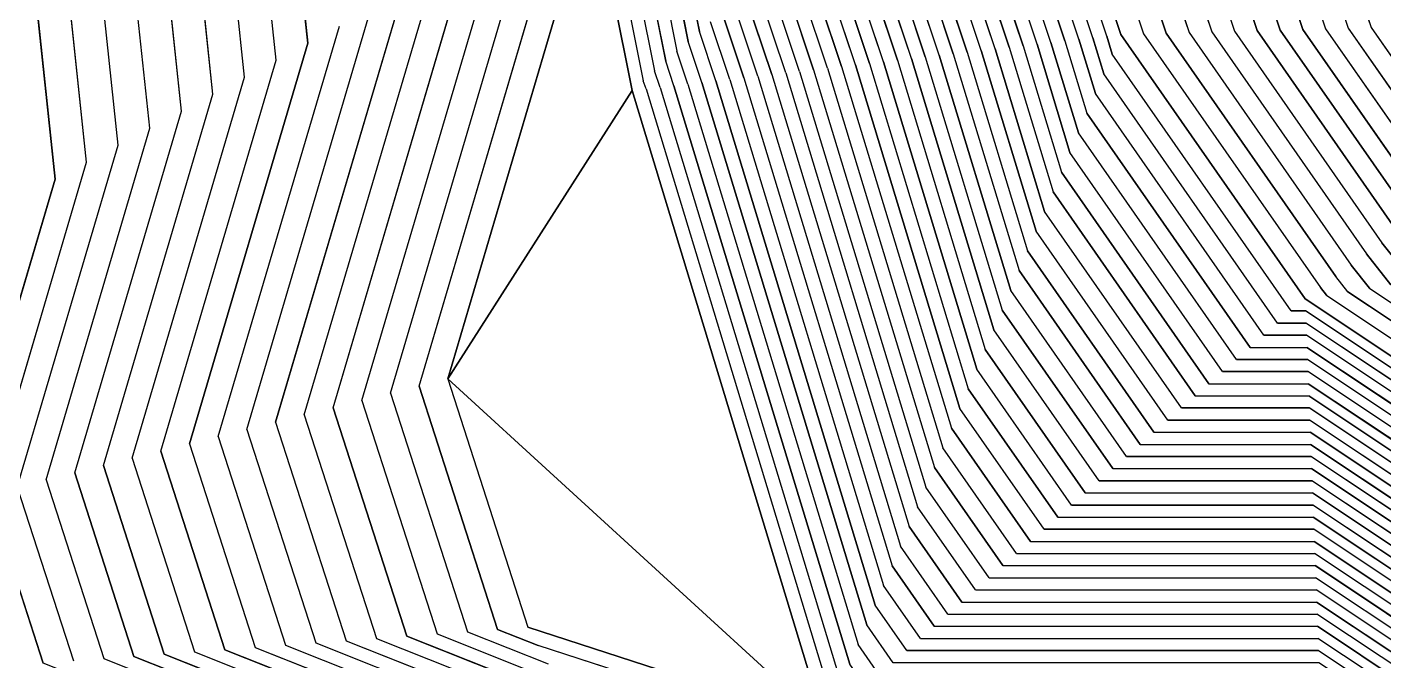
# Model space of a CAD drawing. Extents: x 7084 to 11035, y 13750 to 16729.
# Drawn here: x 8403.6 to 8792.8, y 14714.6 to 14896.4 of the extents above; entities that cross this region are included whole.
import ezdxf

# ---------------------------------------------------------------- set-up
doc = ezdxf.new("R2010")
doc.units = 0
doc.layers.add('Level 1', color=7, linetype='Continuous')

msp = doc.modelspace()

# ---------------------------------------------------------------- linework, layer by layer
at = {"layer": 'Level 1'}
for p, q in [((8484.13, 14891.82), (8470.94, 15016.17)), ((8475.07, 14886.95), (8462.21, 15008.26)), ((8466.01, 14882.07), (8453.47, 15000.36)), ((8456.95, 14877.2), (8444.73, 14992.45)), ((8447.9, 14872.33), (8435.99, 14984.55)), ((8717.3, 14894.31), (8689.73, 14977.03)), ((8689.73, 14977.03), (8717.3, 14894.31)), ((8438.84, 14867.46), (8427.26, 14976.64)), ((8713.3, 14893.85), (8686.52, 14974.2)), ((8697.36, 14973.9), (8723.83, 14894.5)), ((8709.3, 14893.39), (8683.3, 14971.38)), ((8704.99, 14970.78), (8730.36, 14894.68)), ((8429.78, 14862.58), (8418.52, 14968.74)), ((8701.29, 14892.47), (8676.87, 14965.74)), ((8705.29, 14892.93), (8680.08, 14968.56)), ((8712.62, 14967.65), (8736.88, 14894.86)), ((8697.28, 14892.01), (8673.65, 14962.91)), ((8720.25, 14964.53), (8743.41, 14895.05)), ((8727.87, 14961.4), (8749.93, 14895.23)), ((8420.72, 14857.71), (8409.78, 14960.83)), ((8693.28, 14891.56), (8670.43, 14960.09)), ((8735.5, 14958.28), (8756.46, 14895.42)), ((8685.27, 14890.64), (8664, 14954.45)), ((8689.27, 14891.1), (8667.22, 14957.27)), ((8743.13, 14955.15), (8762.98, 14895.6)), ((8411.66, 14852.84), (8401.05, 14952.92)), ((8681.26, 14890.18), (8660.78, 14951.62)), ((8750.76, 14952.03), (8769.51, 14895.78)), ((8673.26, 14889.26), (8654.35, 14945.98)), ((8677.26, 14889.72), (8657.57, 14948.8)), ((8758.39, 14948.9), (8776.03, 14895.97)), ((8766.01, 14945.78), (8782.56, 14896.15)), ((8586.93, 14942.76), (8596.45, 14895.17)), ((8669.25, 14888.8), (8651.13, 14943.15)), ((8773.64, 14942.65), (8789.08, 14896.33)), ((8572.75, 14938.03), (8583.58, 14883.87)), ((8576.3, 14939.22), (8586.8, 14886.7)), ((8579.84, 14940.4), (8590.02, 14889.52)), ((8583.39, 14941.58), (8593.23, 14892.34)), ((8665.25, 14888.34), (8647.92, 14940.33)), ((8524.3, 14795.51), (8565.66, 14935.67)), ((8565.66, 14935.67), (8524.3, 14795.51)), ((8577.15, 14878.23), (8565.66, 14935.67)), ((8565.66, 14935.67), (8577.15, 14878.23)), ((8569.21, 14936.85), (8580.37, 14881.05)), ((8657.24, 14887.42), (8641.48, 14934.69)), ((8661.24, 14887.88), (8644.7, 14937.51)), ((8516.07, 14793.44), (8556.6, 14930.8)), ((8653.23, 14886.96), (8638.27, 14931.86)), ((8649.23, 14886.5), (8635.05, 14929.04)), ((8507.84, 14791.38), (8547.54, 14925.93)), ((8641.22, 14885.58), (8628.62, 14923.39)), ((8645.22, 14886.04), (8631.83, 14926.22)), ((8499.61, 14789.31), (8538.48, 14921.05)), ((8637.22, 14885.12), (8625.4, 14920.57)), ((8491.38, 14787.24), (8529.43, 14916.18)), ((8629.21, 14884.2), (8618.97, 14914.93)), ((8633.21, 14884.66), (8622.18, 14917.75)), ((8483.14, 14785.17), (8520.37, 14911.31)), ((8625.2, 14883.74), (8615.75, 14912.1)), ((8621.2, 14883.28), (8612.53, 14909.28)), ((8474.91, 14783.1), (8511.31, 14906.44)), ((8613.19, 14882.36), (8606.1, 14903.63)), ((8617.19, 14882.82), (8609.32, 14906.46)), ((8466.68, 14781.03), (8502.25, 14901.56)), ((8609.18, 14881.91), (8602.88, 14900.81)), ((8458.45, 14778.96), (8493.19, 14896.69)), ((8601.18, 14880.99), (8596.45, 14895.17)), ((8605.18, 14881.45), (8599.67, 14897.99)), ((8749.93, 14895.23), (8792.21, 14834.57)), ((8756.46, 14895.42), (8796.62, 14837.79)), ((8762.98, 14895.6), (8801.03, 14841.01)), ((8769.51, 14895.78), (8805.44, 14844.22)), ((8776.03, 14895.97), (8809.85, 14847.44)), ((8782.56, 14896.15), (8814.27, 14850.66)), ((8789.08, 14896.33), (8818.68, 14853.87)), ((8450.22, 14776.89), (8484.13, 14891.82)), ((8597.17, 14880.53), (8593.23, 14892.34)), ((8693.28, 14891.56), (8702.73, 14860.44)), ((8697.28, 14892.01), (8705.16, 14866.08)), ((8701.29, 14892.47), (8707.59, 14871.73)), ((8705.29, 14892.93), (8710.02, 14877.38)), ((8709.3, 14893.39), (8712.45, 14883.02)), ((8713.3, 14893.85), (8714.88, 14888.67)), ((8717.3, 14894.31), (8770.15, 14818.49)), ((8770.15, 14818.49), (8717.3, 14894.31)), ((8723.83, 14894.5), (8774.56, 14821.71)), ((8730.36, 14894.68), (8778.97, 14824.92)), ((8736.88, 14894.86), (8783.38, 14828.14)), ((8743.41, 14895.05), (8787.8, 14831.36)), ((8593.17, 14880.07), (8590.02, 14889.52)), ((8657.24, 14887.42), (8680.87, 14809.63)), ((8661.24, 14887.88), (8683.3, 14815.27)), ((8665.25, 14888.34), (8685.73, 14820.92)), ((8669.25, 14888.8), (8688.16, 14826.57)), ((8673.26, 14889.26), (8690.59, 14832.21)), ((8677.26, 14889.72), (8693.02, 14837.86)), ((8681.26, 14890.18), (8695.44, 14843.5)), ((8685.27, 14890.64), (8697.87, 14849.15)), ((8689.27, 14891.1), (8700.3, 14854.79)), ((8766.21, 14815.01), (8714.88, 14888.67)), ((8441.99, 14774.82), (8475.07, 14886.95)), ((8585.16, 14879.15), (8583.58, 14883.87)), ((8589.16, 14879.61), (8586.8, 14886.7)), ((8625.2, 14883.74), (8661.44, 14764.46)), ((8629.21, 14884.2), (8663.87, 14770.11)), ((8633.21, 14884.66), (8666.3, 14775.75)), ((8637.22, 14885.12), (8668.73, 14781.4)), ((8641.22, 14885.58), (8671.16, 14787.05)), ((8645.22, 14886.04), (8673.58, 14792.69)), ((8649.23, 14886.5), (8676.01, 14798.34)), ((8653.23, 14886.96), (8678.44, 14803.98)), ((8433.75, 14772.75), (8466.01, 14882.07)), ((8581.15, 14878.69), (8580.37, 14881.05)), ((8589.16, 14879.61), (8639.58, 14713.65)), ((8593.17, 14880.07), (8642.01, 14719.3)), ((8597.17, 14880.53), (8644.44, 14724.94)), ((8601.18, 14880.99), (8646.87, 14730.59)), ((8605.18, 14881.45), (8649.29, 14736.24)), ((8609.18, 14881.91), (8651.72, 14741.88)), ((8613.19, 14882.36), (8654.15, 14747.53)), ((8617.19, 14882.82), (8656.58, 14753.17)), ((8621.2, 14883.28), (8659.01, 14758.82)), ((8762.27, 14811.53), (8712.45, 14883.02)), ((8425.52, 14770.68), (8456.95, 14877.2)), ((8524.3, 14795.51), (8577.15, 14878.23)), ((8577.15, 14878.23), (8524.3, 14795.51)), ((8632.29, 14696.72), (8577.15, 14878.23)), ((8577.15, 14878.23), (8632.29, 14696.72)), ((8581.15, 14878.69), (8634.72, 14702.36)), ((8585.16, 14879.15), (8637.15, 14708.01)), ((8758.33, 14808.05), (8710.02, 14877.38)), ((8417.29, 14768.61), (8447.9, 14872.33)), ((8754.4, 14804.57), (8707.59, 14871.73)), ((8409.06, 14766.54), (8438.84, 14867.46)), ((8750.46, 14801.09), (8705.16, 14866.08)), ((8400.83, 14764.48), (8429.78, 14862.58)), ((8746.52, 14797.61), (8702.73, 14860.44)), ((8392.6, 14762.41), (8420.72, 14857.71)), ((8384.36, 14760.34), (8411.66, 14852.84)), ((8742.58, 14794.14), (8700.3, 14854.79)), ((8738.64, 14790.66), (8697.87, 14849.15)), ((8734.7, 14787.18), (8695.44, 14843.5)), ((8730.76, 14783.7), (8693.02, 14837.86)), ((8800.94, 14823.55), (8792.21, 14834.57)), ((8726.82, 14780.22), (8690.59, 14832.21)), ((8794.78, 14822.53), (8787.8, 14831.36)), ((8722.88, 14776.74), (8688.16, 14826.57)), ((8788.62, 14821.52), (8783.38, 14828.14)), ((8776.31, 14819.5), (8774.56, 14821.71)), ((8782.47, 14820.51), (8778.97, 14824.92)), ((8788.62, 14821.52), (8885.68, 14756.82)), ((8718.95, 14773.26), (8685.73, 14820.92)), ((8770.15, 14818.49), (8880.44, 14744.97)), ((8880.44, 14744.97), (8770.15, 14818.49)), ((8776.31, 14819.5), (8882.18, 14748.92)), ((8782.47, 14820.51), (8883.93, 14752.87)), ((8715.01, 14769.78), (8683.3, 14815.27)), ((8766.21, 14815.01), (8770.28, 14815.01)), ((8877.42, 14743.59), (8770.28, 14815.01)), ((8711.07, 14766.3), (8680.87, 14809.63)), ((8762.27, 14811.53), (8770.41, 14811.53)), ((8874.4, 14742.21), (8770.41, 14811.53)), ((8758.33, 14808.05), (8770.54, 14808.05)), ((8871.38, 14740.83), (8770.54, 14808.05)), ((8707.13, 14762.82), (8678.44, 14803.98)), ((8754.4, 14804.57), (8770.68, 14804.57)), ((8868.36, 14739.45), (8770.68, 14804.57)), ((8703.19, 14759.34), (8676.01, 14798.34)), ((8750.46, 14801.09), (8770.81, 14801.09)), ((8865.34, 14738.07), (8770.81, 14801.09)), ((8524.3, 14795.51), (8547.28, 14724.29)), ((8632.29, 14696.72), (8524.3, 14795.51)), ((8524.3, 14795.51), (8632.29, 14696.72)), ((8742.58, 14794.14), (8771.07, 14794.14)), ((8746.52, 14797.61), (8770.94, 14797.61)), ((8862.32, 14736.69), (8770.94, 14797.61)), ((8859.3, 14735.32), (8771.07, 14794.14)), ((8507.84, 14791.38), (8529.9, 14723)), ((8516.07, 14793.44), (8538.59, 14723.64)), ((8699.25, 14755.86), (8673.58, 14792.69)), ((8738.64, 14790.66), (8771.2, 14790.66)), ((8856.28, 14733.94), (8771.2, 14790.66)), ((8491.38, 14787.24), (8512.51, 14721.71)), ((8499.61, 14789.31), (8521.21, 14722.35)), ((8695.31, 14752.38), (8671.16, 14787.05)), ((8734.7, 14787.18), (8771.33, 14787.18)), ((8853.26, 14732.56), (8771.33, 14787.18)), ((8474.91, 14783.1), (8495.13, 14720.42)), ((8483.14, 14785.17), (8503.82, 14721.06)), ((8730.76, 14783.7), (8771.46, 14783.7)), ((8850.24, 14731.18), (8771.46, 14783.7)), ((8458.45, 14778.96), (8477.75, 14719.13)), ((8466.68, 14781.03), (8486.44, 14719.77)), ((8691.37, 14748.9), (8668.73, 14781.4)), ((8726.82, 14780.22), (8771.59, 14780.22)), ((8847.22, 14729.8), (8771.59, 14780.22)), ((8441.99, 14774.82), (8460.37, 14717.84)), ((8450.22, 14776.89), (8469.06, 14718.48)), ((8687.44, 14745.43), (8666.3, 14775.75)), ((8722.88, 14776.74), (8771.73, 14776.74)), ((8844.2, 14728.42), (8771.73, 14776.74)), ((8425.52, 14770.68), (8442.99, 14716.55)), ((8433.75, 14772.75), (8451.68, 14717.2)), ((8718.95, 14773.26), (8771.86, 14773.26)), ((8841.18, 14727.04), (8771.86, 14773.26)), ((8417.29, 14768.61), (8434.29, 14715.91)), ((8683.5, 14741.95), (8663.87, 14770.11)), ((8715.01, 14769.78), (8771.99, 14769.78)), ((8838.16, 14725.67), (8771.99, 14769.78)), ((8400.83, 14764.48), (8416.91, 14714.62)), ((8409.06, 14766.54), (8425.6, 14715.26)), ((8679.56, 14738.47), (8661.44, 14764.46)), ((8711.07, 14766.3), (8772.12, 14766.3)), ((8835.14, 14724.29), (8772.12, 14766.3)), ((8392.6, 14762.41), (8408.22, 14713.97)), ((8703.19, 14759.34), (8772.38, 14759.34)), ((8707.13, 14762.82), (8772.25, 14762.82)), ((8832.12, 14722.91), (8772.25, 14762.82)), ((8829.1, 14721.53), (8772.38, 14759.34)), ((8675.62, 14734.99), (8659.01, 14758.82)), ((8699.25, 14755.86), (8772.51, 14755.86)), ((8826.08, 14720.15), (8772.51, 14755.86)), ((8671.68, 14731.51), (8656.58, 14753.17)), ((8695.31, 14752.38), (8772.65, 14752.38)), ((8823.06, 14718.77), (8772.65, 14752.38)), ((8667.74, 14728.03), (8654.15, 14747.53)), ((8691.37, 14748.9), (8772.78, 14748.9)), ((8820.04, 14717.39), (8772.78, 14748.9)), ((8687.44, 14745.43), (8772.91, 14745.43)), ((8817.02, 14716.02), (8772.91, 14745.43)), ((8663.8, 14724.55), (8651.72, 14741.88)), ((8683.5, 14741.95), (8773.04, 14741.95)), ((8814, 14714.64), (8773.04, 14741.95)), ((8659.86, 14721.07), (8649.29, 14736.24)), ((8679.56, 14738.47), (8773.17, 14738.47)), ((8810.98, 14713.26), (8773.17, 14738.47)), ((8675.62, 14734.99), (8773.3, 14734.99)), ((8807.96, 14711.88), (8773.3, 14734.99)), ((8655.92, 14717.59), (8646.87, 14730.59)), ((8667.74, 14728.03), (8773.56, 14728.03)), ((8671.68, 14731.51), (8773.43, 14731.51)), ((8804.94, 14710.5), (8773.43, 14731.51)), ((8801.92, 14709.12), (8773.56, 14728.03)), ((8632.29, 14696.72), (8547.28, 14724.29)), ((8547.28, 14724.29), (8632.29, 14696.72)), ((8651.99, 14714.11), (8644.44, 14724.94)), ((8663.8, 14724.55), (8773.7, 14724.55)), ((8798.9, 14707.74), (8773.7, 14724.55)), ((8495.13, 14720.42), (8564.64, 14692.83)), ((8503.82, 14721.06), (8561.75, 14698.08)), ((8512.51, 14721.71), (8558.85, 14703.32)), ((8521.21, 14722.35), (8555.96, 14708.56)), ((8529.9, 14723), (8553.07, 14713.8)), ((8538.59, 14723.64), (8550.17, 14719.05)), ((8659.86, 14721.07), (8773.83, 14721.07)), ((8795.88, 14706.37), (8773.83, 14721.07)), ((8442.99, 14716.55), (8582, 14661.38)), ((8451.68, 14717.2), (8579.11, 14666.62)), ((8460.37, 14717.84), (8576.21, 14671.86)), ((8469.06, 14718.48), (8573.32, 14677.11)), ((8477.75, 14719.13), (8570.43, 14682.35)), ((8486.44, 14719.77), (8567.53, 14687.59)), ((8633.49, 14692.02), (8550.17, 14719.05)), ((8648.05, 14710.63), (8642.01, 14719.3)), ((8655.92, 14717.59), (8773.96, 14717.59)), ((8792.86, 14704.99), (8773.96, 14717.59)), ((8425.6, 14715.26), (8587.78, 14650.9)), ((8434.29, 14715.91), (8584.89, 14656.14))]:
    msp.add_line(p, q, dxfattribs=at)
for points in [[(9684.64, 14681.62), (9483.83, 14613.97), (9215.37, 14618.2), (9200.19, 14602.61), (9145.86, 14611.4), (9142.27, 14637.79), (8928.77, 14673.72), (8768.12, 14677.95), (8637.06, 14677.95), (8558.85, 14703.32), (8512.51, 14721.71), (8491.38, 14787.24), (8529.43, 14916.18), (8514.63, 15055.69), (8496.65, 15105.27), (8505.11, 15210.96), (8540.26, 15229.35), (8545.53, 15229.03), (8604.72, 15351.63), (8619.06, 15353.84), (8669.79, 15425.71), (8680.45, 15420.56), (8752.08, 15401.89), (8828.92, 15449.91)], [(9684.64, 14681.62), (9483.83, 14613.97), (9215.37, 14618.2), (9200.19, 14602.61), (9145.86, 14611.4), (9142.27, 14637.79), (8928.77, 14673.72), (8768.12, 14677.95), (8637.06, 14677.95), (8558.85, 14703.32), (8512.51, 14721.71), (8491.38, 14787.24), (8529.43, 14916.18), (8514.63, 15055.69), (8496.65, 15105.27), (8505.11, 15210.96), (8540.26, 15229.35), (8545.53, 15229.03), (8604.72, 15351.63), (8619.06, 15353.84), (8669.79, 15425.71), (8680.45, 15420.56), (8752.08, 15401.89), (8828.92, 15449.91)], [(9965.2, 15428.04), (9963.63, 15242.11), (9907.39, 14998.38), (9889.81, 14704.14), (9839.81, 14624.46), (9664.05, 14560.49), (9515.62, 14510.49), (9317.2, 14513.62), (9256.48, 14451.25), (9039.17, 14486.43), (9024.79, 14591.98), (8866.99, 14618.54), (8748.25, 14621.66), (8651.38, 14621.66), (8593.57, 14640.41), (8408.22, 14713.97), (8392.6, 14762.41), (8420.72, 14857.71), (8409.78, 14960.83), (8337.88, 15159.12)], [(9965.2, 15428.04), (9963.63, 15242.11), (9907.39, 14998.38), (9889.81, 14704.14), (9839.81, 14624.46), (9664.05, 14560.49), (9515.62, 14510.49), (9317.2, 14513.62), (9256.48, 14451.25), (9039.17, 14486.43), (9024.79, 14591.98), (8866.99, 14618.54), (8748.25, 14621.66), (8651.38, 14621.66), (8593.57, 14640.41), (8408.22, 14713.97), (8392.6, 14762.41), (8420.72, 14857.71), (8409.78, 14960.83), (8337.88, 15159.12)], [(9689.79, 14711.9), (9475.88, 14639.84), (9189.91, 14644.35), (9186.12, 14640.45), (9172.54, 14642.65), (9171.64, 14649.24), (8944.22, 14687.52), (8773.09, 14692.02), (8633.49, 14692.02), (8550.17, 14719.05), (8538.59, 14723.64), (8516.07, 14793.44), (8556.6, 14930.8), (8540.84, 15079.41), (8536.35, 15091.8), (8545.35, 15204.39), (8554.14, 15208.98), (8555.46, 15208.91), (8618.51, 15339.5)], [(9689.79, 14711.9), (9475.88, 14639.84), (9189.91, 14644.35), (9186.12, 14640.45), (9172.54, 14642.65), (9171.64, 14649.24), (8944.22, 14687.52), (8773.09, 14692.02), (8633.49, 14692.02), (8550.17, 14719.05), (8538.59, 14723.64), (8516.07, 14793.44), (8556.6, 14930.8), (8540.84, 15079.41), (8536.35, 15091.8), (8545.35, 15204.39), (8554.14, 15208.98), (8555.46, 15208.91), (8618.51, 15339.5)], [(8943.46, 14696.65), (8783.8, 14700.85), (8774.35, 14707.15), (8644.11, 14707.15), (8639.58, 14713.65), (8589.16, 14879.61), (8586.8, 14886.7), (8576.3, 14939.22), (8576.3, 14943.74), (8561.59, 15082.39), (8563.76, 15087.31), (8572.16, 15192.35), (8574.72, 15197.67), (8575.51, 15200.03), (8576.69, 15206.33), (8635.51, 15328.17)], [(8943.46, 14696.65), (8783.8, 14700.85), (8774.35, 14707.15), (8644.11, 14707.15), (8639.58, 14713.65), (8589.16, 14879.61), (8586.8, 14886.7), (8576.3, 14939.22), (8576.3, 14943.74), (8561.59, 15082.39), (8563.76, 15087.31), (8572.16, 15192.35), (8574.72, 15197.67), (8575.51, 15200.03), (8576.69, 15206.33), (8635.51, 15328.17)], [(8939.52, 14699.67), (8789.84, 14703.61), (8774.09, 14714.11), (8651.99, 14714.11), (8644.44, 14724.94), (8597.17, 14880.53), (8593.23, 14892.34), (8583.39, 14941.58), (8583.39, 14949.13), (8569.6, 15079.11), (8573.21, 15087.31), (8581.09, 15185.78), (8585.35, 15194.65), (8586.67, 15198.59), (8588.64, 15209.09), (8643.78, 15323.31)], [(8939.52, 14699.67), (8789.84, 14703.61), (8774.09, 14714.11), (8651.99, 14714.11), (8644.44, 14724.94), (8597.17, 14880.53), (8593.23, 14892.34), (8583.39, 14941.58), (8583.39, 14949.13), (8569.6, 15079.11), (8573.21, 15087.31), (8581.09, 15185.78), (8585.35, 15194.65), (8586.67, 15198.59), (8588.64, 15209.09), (8643.78, 15323.31)], [(8792.86, 14704.99), (8773.96, 14717.59), (8655.92, 14717.59), (8646.87, 14730.59), (8601.18, 14880.99), (8596.45, 14895.17), (8586.93, 14942.76), (8586.93, 14951.82), (8573.6, 15077.47), (8577.94, 15087.31), (8585.55, 15182.5), (8590.67, 15193.14), (8592.25, 15197.86), (8594.61, 15210.47), (8647.92, 15320.89)], [(8792.86, 14704.99), (8773.96, 14717.59), (8655.92, 14717.59), (8646.87, 14730.59), (8601.18, 14880.99), (8596.45, 14895.17), (8586.93, 14942.76), (8586.93, 14951.82), (8573.6, 15077.47), (8577.94, 15087.31), (8585.55, 15182.5), (8590.67, 15193.14), (8592.25, 15197.86), (8594.61, 15210.47), (8647.92, 15320.89)], [(8656.19, 15316.03), (8606.56, 15213.22), (8603.41, 15196.42), (8601.31, 15190.12), (8594.48, 15175.94), (8587.39, 15087.31), (8581.61, 15074.18), (8594.02, 14957.2), (8594.02, 14945.12), (8602.88, 14900.81), (8609.18, 14881.91), (8651.72, 14741.88), (8663.8, 14724.55), (8773.7, 14724.55), (8798.9, 14707.74)], [(8656.19, 15316.03), (8606.56, 15213.22), (8603.41, 15196.42), (8601.31, 15190.12), (8594.48, 15175.94), (8587.39, 15087.31), (8581.61, 15074.18), (8594.02, 14957.2), (8594.02, 14945.12), (8602.88, 14900.81), (8609.18, 14881.91), (8651.72, 14741.88), (8663.8, 14724.55), (8773.7, 14724.55), (8798.9, 14707.74)], [(9546.2, 15317.54), (9569.36, 15198.43), (9518.08, 15085.94), (9532.87, 15020.32), (9496.48, 14945.87), (9463.39, 14904.51), (9400.53, 14853.23), (9317.82, 14831.72), (9303.66, 14815.64), (9263.96, 14817.3), (9201.1, 14843.76), (9184.37, 14858.56), (9119.85, 14860.22), (9072.89, 14840.27), (8995.14, 14795.61), (8968.76, 14777.59), (8892.66, 14772.63), (8813.25, 14825.57), (8801.03, 14841.01), (8762.98, 14895.6), (8743.13, 14955.15), (8750.21, 14973.17)], [(9546.2, 15317.54), (9569.36, 15198.43), (9518.08, 15085.94), (9532.87, 15020.32), (9496.48, 14945.87), (9463.39, 14904.51), (9400.53, 14853.23), (9317.82, 14831.72), (9303.66, 14815.64), (9263.96, 14817.3), (9201.1, 14843.76), (9184.37, 14858.56), (9119.85, 14860.22), (9072.89, 14840.27), (8995.14, 14795.61), (8968.76, 14777.59), (8892.66, 14772.63), (8813.25, 14825.57), (8801.03, 14841.01), (8762.98, 14895.6), (8743.13, 14955.15), (8750.21, 14973.17)], [(8664.46, 15311.17), (8618.51, 15215.98), (8614.57, 15194.98), (8611.94, 15187.1), (8603.41, 15169.37), (8596.84, 15087.31), (8589.62, 15070.9), (8601.11, 14962.59), (8601.11, 14947.49), (8609.32, 14906.46), (8617.19, 14882.82), (8656.58, 14753.17), (8671.68, 14731.51), (8773.43, 14731.51), (8804.94, 14710.5)], [(8664.46, 15311.17), (8618.51, 15215.98), (8614.57, 15194.98), (8611.94, 15187.1), (8603.41, 15169.37), (8596.84, 15087.31), (8589.62, 15070.9), (8601.11, 14962.59), (8601.11, 14947.49), (8609.32, 14906.46), (8617.19, 14882.82), (8656.58, 14753.17), (8671.68, 14731.51), (8773.43, 14731.51), (8804.94, 14710.5)], [(8871.38, 14740.83), (8770.54, 14808.05), (8758.33, 14808.05), (8710.02, 14877.38), (8705.29, 14892.93), (8680.08, 14968.56), (8679.1, 14973.48), (8679.1, 15021.8), (8677.72, 15034.8), (8700.83, 15087.31), (8701.62, 15097.16), (8728.92, 15153.88), (8737.33, 15179.09), (8749.93, 15246.31)], [(8871.38, 14740.83), (8770.54, 14808.05), (8758.33, 14808.05), (8710.02, 14877.38), (8705.29, 14892.93), (8680.08, 14968.56), (8679.1, 14973.48), (8679.1, 15021.8), (8677.72, 15034.8), (8700.83, 15087.31), (8701.62, 15097.16), (8728.92, 15153.88), (8737.33, 15179.09), (8749.93, 15246.31)], [(8874.4, 14742.21), (8770.41, 14811.53), (8762.27, 14811.53), (8712.45, 14883.02), (8709.3, 14893.39), (8683.3, 14971.38), (8682.64, 14974.66), (8682.64, 15024.49), (8681.72, 15033.16), (8705.55, 15087.31), (8706.08, 15093.88), (8734.24, 15152.37), (8742.91, 15178.37), (8755.91, 15247.69)], [(8874.4, 14742.21), (8770.41, 14811.53), (8762.27, 14811.53), (8712.45, 14883.02), (8709.3, 14893.39), (8683.3, 14971.38), (8682.64, 14974.66), (8682.64, 15024.49), (8681.72, 15033.16), (8705.55, 15087.31), (8706.08, 15093.88), (8734.24, 15152.37), (8742.91, 15178.37), (8755.91, 15247.69)], [(8877.42, 14743.59), (8770.28, 14815.01), (8766.21, 14815.01), (8714.88, 14888.67), (8713.3, 14893.85), (8686.52, 14974.2), (8686.19, 14975.85), (8686.19, 15027.18), (8685.73, 15031.51), (8710.28, 15087.31), (8710.54, 15090.6), (8739.56, 15150.86), (8748.49, 15177.64), (8761.88, 15249.07)], [(8877.42, 14743.59), (8770.28, 14815.01), (8766.21, 14815.01), (8714.88, 14888.67), (8713.3, 14893.85), (8686.52, 14974.2), (8686.19, 14975.85), (8686.19, 15027.18), (8685.73, 15031.51), (8710.28, 15087.31), (8710.54, 15090.6), (8739.56, 15150.86), (8748.49, 15177.64), (8761.88, 15249.07)], [(8771.99, 15247.78), (8758.75, 15177.2), (8749.93, 15150.73), (8748.74, 15146.41), (8720.06, 15086.85), (8695.8, 15031.71), (8695.8, 14980.98), (8698.37, 14976.48), (8697.36, 14973.9), (8723.83, 14894.5), (8774.56, 14821.71), (8776.31, 14819.5), (8882.18, 14748.92), (8983.65, 14755.54), (8987.42, 14758.11)], [(8771.99, 15247.78), (8758.75, 15177.2), (8749.93, 15150.73), (8748.74, 15146.41), (8720.06, 15086.85), (8695.8, 15031.71), (8695.8, 14980.98), (8698.37, 14976.48), (8697.36, 14973.9), (8723.83, 14894.5), (8774.56, 14821.71), (8776.31, 14819.5), (8882.18, 14748.92), (8983.65, 14755.54), (8987.42, 14758.11)], [(8531.01, 15242.92), (8478.28, 15215.34), (8470.19, 15114.24), (8497.15, 15039.88), (8511.31, 14906.44), (8474.91, 14783.1), (8495.13, 14720.42), (8564.64, 14692.83), (8639.45, 14668.57), (8764.81, 14668.57), (8918.48, 14664.53), (9122.69, 14630.15), (9128.08, 14590.58), (9209.57, 14577.38), (9232.34, 14600.77), (9489.13, 14596.73), (9681.21, 14661.43)], [(8531.01, 15242.92), (8478.28, 15215.34), (8470.19, 15114.24), (8497.15, 15039.88), (8511.31, 14906.44), (8474.91, 14783.1), (8495.13, 14720.42), (8564.64, 14692.83), (8639.45, 14668.57), (8764.81, 14668.57), (8918.48, 14664.53), (9122.69, 14630.15), (9128.08, 14590.58), (9209.57, 14577.38), (9232.34, 14600.77), (9489.13, 14596.73), (9681.21, 14661.43)], [(8862.32, 14736.69), (8770.94, 14797.61), (8746.52, 14797.61), (8702.73, 14860.44), (8693.28, 14891.56), (8670.43, 14960.09), (8668.46, 14969.94), (8668.46, 15013.72), (8665.71, 15039.72), (8686.65, 15087.31), (8688.22, 15107.01), (8712.97, 15158.41), (8720.59, 15181.25), (8732.01, 15242.18)], [(8862.32, 14736.69), (8770.94, 14797.61), (8746.52, 14797.61), (8702.73, 14860.44), (8693.28, 14891.56), (8670.43, 14960.09), (8668.46, 14969.94), (8668.46, 15013.72), (8665.71, 15039.72), (8686.65, 15087.31), (8688.22, 15107.01), (8712.97, 15158.41), (8720.59, 15181.25), (8732.01, 15242.18)], [(8743.96, 15244.93), (8731.75, 15179.81), (8723.61, 15155.39), (8697.15, 15100.44), (8696.1, 15087.31), (8673.72, 15036.44), (8675.55, 15019.11), (8675.55, 14972.3), (8676.87, 14965.74), (8701.29, 14892.47), (8707.59, 14871.73), (8754.4, 14804.57), (8770.68, 14804.57), (8868.36, 14739.45)], [(8743.96, 15244.93), (8731.75, 15179.81), (8723.61, 15155.39), (8697.15, 15100.44), (8696.1, 15087.31), (8673.72, 15036.44), (8675.55, 15019.11), (8675.55, 14972.3), (8676.87, 14965.74), (8701.29, 14892.47), (8707.59, 14871.73), (8754.4, 14804.57), (8770.68, 14804.57), (8868.36, 14739.45)], [(8883.93, 14752.87), (8782.47, 14820.51), (8778.97, 14824.92), (8730.36, 14894.68), (8704.99, 14970.78), (8707.01, 14975.92), (8701.86, 14984.93), (8701.86, 15033.55), (8725.12, 15086.4), (8752.6, 15143.47), (8754.99, 15152.11), (8763.44, 15177.47), (8776.12, 15245.12)], [(8883.93, 14752.87), (8782.47, 14820.51), (8778.97, 14824.92), (8730.36, 14894.68), (8704.99, 14970.78), (8707.01, 14975.92), (8701.86, 14984.93), (8701.86, 15033.55), (8725.12, 15086.4), (8752.6, 15143.47), (8754.99, 15152.11), (8763.44, 15177.47), (8776.12, 15245.12)], [(8853.26, 14732.56), (8771.33, 14787.18), (8734.7, 14787.18), (8695.44, 14843.5), (8681.26, 14890.18), (8660.78, 14951.62), (8657.83, 14966.39), (8657.83, 15005.65), (8653.69, 15044.64), (8672.47, 15087.31), (8674.83, 15116.86), (8697.02, 15162.94), (8703.85, 15183.42), (8714.09, 15238.04)], [(8853.26, 14732.56), (8771.33, 14787.18), (8734.7, 14787.18), (8695.44, 14843.5), (8681.26, 14890.18), (8660.78, 14951.62), (8657.83, 14966.39), (8657.83, 15005.65), (8653.69, 15044.64), (8672.47, 15087.31), (8674.83, 15116.86), (8697.02, 15162.94), (8703.85, 15183.42), (8714.09, 15238.04)], [(8726.04, 15240.8), (8715.01, 15181.98), (8707.65, 15159.92), (8683.76, 15110.29), (8681.92, 15087.31), (8661.7, 15041.36), (8664.92, 15011.03), (8664.92, 14968.76), (8667.22, 14957.27), (8689.27, 14891.1), (8700.3, 14854.79), (8742.58, 14794.14), (8771.07, 14794.14), (8859.3, 14735.32)], [(8726.04, 15240.8), (8715.01, 15181.98), (8707.65, 15159.92), (8683.76, 15110.29), (8681.92, 15087.31), (8661.7, 15041.36), (8664.92, 15011.03), (8664.92, 14968.76), (8667.22, 14957.27), (8689.27, 14891.1), (8700.3, 14854.79), (8742.58, 14794.14), (8771.07, 14794.14), (8859.3, 14735.32)], [(8784.4, 15239.79), (8772.82, 15178.03), (8765.1, 15154.86), (8760.32, 15137.59), (8735.23, 15085.48), (8714, 15037.23), (8714, 14992.84), (8724.29, 14974.82), (8720.25, 14964.53), (8743.41, 14895.05), (8787.8, 14831.36), (8794.78, 14822.53)], [(8784.4, 15239.79), (8772.82, 15178.03), (8765.1, 15154.86), (8760.32, 15137.59), (8735.23, 15085.48), (8714, 15037.23), (8714, 14992.84), (8724.29, 14974.82), (8720.25, 14964.53), (8743.41, 14895.05), (8787.8, 14831.36), (8794.78, 14822.53)], [(8696.17, 15233.9), (8687.11, 15185.59), (8681.07, 15167.47), (8661.44, 15126.7), (8658.29, 15087.31), (8641.68, 15049.57), (8647.19, 14997.58), (8647.19, 14962.85), (8651.13, 14943.15), (8669.25, 14888.8), (8688.16, 14826.57), (8722.88, 14776.74), (8771.73, 14776.74), (8844.2, 14728.42), (8904.07, 14726.85)], [(8696.17, 15233.9), (8687.11, 15185.59), (8681.07, 15167.47), (8661.44, 15126.7), (8658.29, 15087.31), (8641.68, 15049.57), (8647.19, 14997.58), (8647.19, 14962.85), (8651.13, 14943.15), (8669.25, 14888.8), (8688.16, 14826.57), (8722.88, 14776.74), (8771.73, 14776.74), (8844.2, 14728.42), (8904.07, 14726.85)], [(8702.14, 15235.28), (8692.69, 15184.87), (8686.39, 15165.96), (8665.9, 15123.42), (8663.01, 15087.31), (8645.68, 15047.93), (8650.74, 15000.27), (8650.74, 14964.03), (8654.35, 14945.98), (8673.26, 14889.26), (8690.59, 14832.21), (8726.82, 14780.22), (8771.59, 14780.22), (8847.22, 14729.8)], [(8702.14, 15235.28), (8692.69, 15184.87), (8686.39, 15165.96), (8665.9, 15123.42), (8663.01, 15087.31), (8645.68, 15047.93), (8650.74, 15000.27), (8650.74, 14964.03), (8654.35, 14945.98), (8673.26, 14889.26), (8690.59, 14832.21), (8726.82, 14780.22), (8771.59, 14780.22), (8847.22, 14729.8)], [(8850.24, 14731.18), (8771.46, 14783.7), (8730.76, 14783.7), (8693.02, 14837.86), (8677.26, 14889.72), (8657.57, 14948.8), (8654.28, 14965.21), (8654.28, 15002.96), (8649.69, 15046.29), (8667.74, 15087.31), (8670.37, 15120.14), (8691.7, 15164.45), (8698.27, 15184.14), (8708.11, 15236.66)], [(8850.24, 14731.18), (8771.46, 14783.7), (8730.76, 14783.7), (8693.02, 14837.86), (8677.26, 14889.72), (8657.57, 14948.8), (8654.28, 14965.21), (8654.28, 15002.96), (8649.69, 15046.29), (8667.74, 15087.31), (8670.37, 15120.14), (8691.7, 15164.45), (8698.27, 15184.14), (8708.11, 15236.66)], [(8788.53, 15237.12), (8777.5, 15178.3), (8770.15, 15156.24), (8764.18, 15134.65), (8740.28, 15085.02), (8720.06, 15039.06), (8720.06, 14996.79), (8732.93, 14974.27), (8727.87, 14961.4), (8749.93, 14895.23), (8792.21, 14834.57), (8800.94, 14823.55), (8889.17, 14764.73), (8973.72, 14770.24), (8992.56, 14783.11)], [(8788.53, 15237.12), (8777.5, 15178.3), (8770.15, 15156.24), (8764.18, 15134.65), (8740.28, 15085.02), (8720.06, 15039.06), (8720.06, 14996.79), (8732.93, 14974.27), (8727.87, 14961.4), (8749.93, 14895.23), (8792.21, 14834.57), (8800.94, 14823.55), (8889.17, 14764.73), (8973.72, 14770.24), (8992.56, 14783.11)], [(9116.17, 14853.6), (9075.92, 14836.5), (8993.85, 14789.36), (8971.24, 14773.92), (8890.91, 14768.68), (8807.1, 14824.56), (8796.62, 14837.79), (8756.46, 14895.42), (8735.5, 14958.28), (8741.57, 14973.72), (8726.13, 15000.74), (8726.13, 15040.9), (8745.34, 15084.56), (8768.04, 15131.7), (8775.21, 15157.62), (8782.19, 15178.58), (8792.67, 15234.46)], [(9116.17, 14853.6), (9075.92, 14836.5), (8993.85, 14789.36), (8971.24, 14773.92), (8890.91, 14768.68), (8807.1, 14824.56), (8796.62, 14837.79), (8756.46, 14895.42), (8735.5, 14958.28), (8741.57, 14973.72), (8726.13, 15000.74), (8726.13, 15040.9), (8745.34, 15084.56), (8768.04, 15131.7), (8775.21, 15157.62), (8782.19, 15178.58), (8792.67, 15234.46)], [(8684.22, 15231.15), (8675.95, 15187.03), (8670.43, 15170.49), (8652.51, 15133.27), (8648.84, 15087.31), (8633.67, 15052.85), (8640.1, 14992.19), (8640.1, 14960.48), (8644.7, 14937.51), (8661.24, 14887.88), (8683.3, 14815.27), (8715.01, 14769.78), (8771.99, 14769.78), (8838.16, 14725.67), (8908.01, 14723.83), (8971.42, 14727.96)], [(8684.22, 15231.15), (8675.95, 15187.03), (8670.43, 15170.49), (8652.51, 15133.27), (8648.84, 15087.31), (8633.67, 15052.85), (8640.1, 14992.19), (8640.1, 14960.48), (8644.7, 14937.51), (8661.24, 14887.88), (8683.3, 14815.27), (8715.01, 14769.78), (8771.99, 14769.78), (8838.16, 14725.67), (8908.01, 14723.83), (8971.42, 14727.96)], [(8841.18, 14727.04), (8771.86, 14773.26), (8718.95, 14773.26), (8685.73, 14820.92), (8665.25, 14888.34), (8647.92, 14940.33), (8643.65, 14961.67), (8643.65, 14994.88), (8637.68, 15051.21), (8653.56, 15087.31), (8656.98, 15129.98), (8675.75, 15168.98), (8681.53, 15186.31), (8690.19, 15232.53)], [(8841.18, 14727.04), (8771.86, 14773.26), (8718.95, 14773.26), (8685.73, 14820.92), (8665.25, 14888.34), (8647.92, 14940.33), (8643.65, 14961.67), (8643.65, 14994.88), (8637.68, 15051.21), (8653.56, 15087.31), (8656.98, 15129.98), (8675.75, 15168.98), (8681.53, 15186.31), (8690.19, 15232.53)], [(9182.61, 14734.59), (9136.53, 14735.78), (9080.99, 14703.87), (8968.27, 14722.84), (8913.92, 14719.3), (8829.1, 14721.53), (8772.38, 14759.34), (8703.19, 14759.34), (8676.01, 14798.34), (8649.23, 14886.5), (8635.05, 14929.04), (8629.47, 14956.94), (8629.47, 14984.12), (8621.66, 15057.77), (8634.66, 15087.31), (8639.12, 15143.11), (8654.48, 15175.02), (8659.21, 15189.2), (8666.3, 15227.01)], [(9182.61, 14734.59), (9136.53, 14735.78), (9080.99, 14703.87), (8968.27, 14722.84), (8913.92, 14719.3), (8829.1, 14721.53), (8772.38, 14759.34), (8703.19, 14759.34), (8676.01, 14798.34), (8649.23, 14886.5), (8635.05, 14929.04), (8629.47, 14956.94), (8629.47, 14984.12), (8621.66, 15057.77), (8634.66, 15087.31), (8639.12, 15143.11), (8654.48, 15175.02), (8659.21, 15189.2), (8666.3, 15227.01)], [(8672.27, 15228.39), (8664.79, 15188.48), (8659.8, 15173.51), (8643.58, 15139.83), (8639.38, 15087.31), (8625.66, 15056.13), (8633.01, 14986.81), (8633.01, 14958.12), (8638.27, 14931.86), (8653.23, 14886.96), (8678.44, 14803.98), (8707.13, 14762.82), (8772.25, 14762.82), (8832.12, 14722.91)], [(8672.27, 15228.39), (8664.79, 15188.48), (8659.8, 15173.51), (8643.58, 15139.83), (8639.38, 15087.31), (8625.66, 15056.13), (8633.01, 14986.81), (8633.01, 14958.12), (8638.27, 14931.86), (8653.23, 14886.96), (8678.44, 14803.98), (8707.13, 14762.82), (8772.25, 14762.82), (8832.12, 14722.91)], [(8805.44, 14844.22), (8769.51, 14895.78), (8750.76, 14952.03), (8758.85, 14972.62), (8738.26, 15008.64), (8738.26, 15044.58), (8755.45, 15083.64), (8775.76, 15125.82), (8785.31, 15160.38), (8791.56, 15179.13), (8800.94, 15229.12)], [(8805.44, 14844.22), (8769.51, 14895.78), (8750.76, 14952.03), (8758.85, 14972.62), (8738.26, 15008.64), (8738.26, 15044.58), (8755.45, 15083.64), (8775.76, 15125.82), (8785.31, 15160.38), (8791.56, 15179.13), (8800.94, 15229.12)], [(8475.07, 14886.95), (8462.21, 15008.26), (8417.27, 15132.19), (8424.62, 15224.1)], [(8475.07, 14886.95), (8462.21, 15008.26), (8417.27, 15132.19), (8424.62, 15224.1)], [(8648.38, 15222.87), (8642.47, 15191.36), (8638.53, 15179.55), (8625.73, 15152.96), (8620.48, 15087.31), (8609.64, 15062.7), (8618.83, 14976.04), (8618.83, 14953.39), (8625.4, 14920.57), (8637.22, 14885.12), (8668.73, 14781.4), (8691.37, 14748.9), (8772.78, 14748.9), (8820.04, 14717.39)], [(8648.38, 15222.87), (8642.47, 15191.36), (8638.53, 15179.55), (8625.73, 15152.96), (8620.48, 15087.31), (8609.64, 15062.7), (8618.83, 14976.04), (8618.83, 14953.39), (8625.4, 14920.57), (8637.22, 14885.12), (8668.73, 14781.4), (8691.37, 14748.9), (8772.78, 14748.9), (8820.04, 14717.39)], [(8660.32, 15225.63), (8653.63, 15189.92), (8649.16, 15176.53), (8634.66, 15146.4), (8629.93, 15087.31), (8617.65, 15059.41), (8625.92, 14981.43), (8625.92, 14955.76), (8631.83, 14926.22), (8645.22, 14886.04), (8673.58, 14792.69), (8699.25, 14755.86), (8772.51, 14755.86), (8826.08, 14720.15)], [(8660.32, 15225.63), (8653.63, 15189.92), (8649.16, 15176.53), (8634.66, 15146.4), (8629.93, 15087.31), (8617.65, 15059.41), (8625.92, 14981.43), (8625.92, 14955.76), (8631.83, 14926.22), (8645.22, 14886.04), (8673.58, 14792.69), (8699.25, 14755.86), (8772.51, 14755.86), (8826.08, 14720.15)], [(8809.21, 15223.79), (8800.94, 15179.68), (8795.42, 15163.14), (8783.48, 15119.94), (8765.56, 15082.72), (8750.39, 15048.25), (8750.39, 15016.55), (8776.12, 14971.51), (8766.01, 14945.78), (8782.56, 14896.15), (8814.27, 14850.66), (8831.73, 14828.6), (8897.9, 14784.49), (8961.31, 14788.62), (8999, 14814.35), (9063.79, 14851.58), (9130.88, 14880.07), (9184.64, 14878.69), (9208.54, 14857.55), (9260.93, 14835.49)], [(8809.21, 15223.79), (8800.94, 15179.68), (8795.42, 15163.14), (8783.48, 15119.94), (8765.56, 15082.72), (8750.39, 15048.25), (8750.39, 15016.55), (8776.12, 14971.51), (8766.01, 14945.78), (8782.56, 14896.15), (8814.27, 14850.66), (8831.73, 14828.6), (8897.9, 14784.49), (8961.31, 14788.62), (8999, 14814.35), (9063.79, 14851.58), (9130.88, 14880.07), (9184.64, 14878.69), (9208.54, 14857.55), (9260.93, 14835.49)], [(8438.03, 15221.91), (8430.5, 15127.71), (8470.94, 15016.17), (8484.13, 14891.82), (8450.22, 14776.89), (8469.06, 14718.48)], [(8438.03, 15221.91), (8430.5, 15127.71), (8470.94, 15016.17), (8484.13, 14891.82), (8450.22, 14776.89), (8469.06, 14718.48)], [(8636.43, 15220.12), (8631.31, 15192.81), (8627.89, 15182.57), (8616.8, 15159.53), (8611.02, 15087.31), (8601.64, 15065.98), (8611.74, 14970.66), (8611.74, 14951.03), (8618.97, 14914.93), (8629.21, 14884.2), (8663.87, 14770.11), (8683.5, 14741.95), (8773.04, 14741.95), (8814, 14714.64)], [(8636.43, 15220.12), (8631.31, 15192.81), (8627.89, 15182.57), (8616.8, 15159.53), (8611.02, 15087.31), (8601.64, 15065.98), (8611.74, 14970.66), (8611.74, 14951.03), (8618.97, 14914.93), (8629.21, 14884.2), (8663.87, 14770.11), (8683.5, 14741.95), (8773.04, 14741.95), (8814, 14714.64)], [(8796.25, 15179.4), (8790.37, 15161.76), (8779.62, 15122.88), (8760.5, 15083.18), (8744.33, 15046.42), (8744.33, 15012.6), (8767.49, 14972.06), (8758.39, 14948.9), (8776.03, 14895.97), (8809.85, 14847.44)], [(8796.25, 15179.4), (8790.37, 15161.76), (8779.62, 15122.88), (8760.5, 15083.18), (8744.33, 15046.42), (8744.33, 15012.6), (8767.49, 14972.06), (8758.39, 14948.9), (8776.03, 14895.97), (8809.85, 14847.44)], [(8800.48, 15164.51), (8787.34, 15117), (8770.61, 15082.26), (8756.46, 15050.09), (8756.46, 15020.5), (8784.76, 14970.96), (8773.64, 14942.65), (8789.08, 14896.33), (8818.68, 14853.87)], [(8800.48, 15164.51), (8787.34, 15117), (8770.61, 15082.26), (8756.46, 15050.09), (8756.46, 15020.5), (8784.76, 14970.96), (8773.64, 14942.65), (8789.08, 14896.33), (8818.68, 14853.87)], [(8760.04, 15153.49), (8756.46, 15140.53), (8730.17, 15085.94), (8707.93, 15035.39), (8707.93, 14988.88), (8715.65, 14975.37), (8712.62, 14967.65), (8736.88, 14894.86), (8783.38, 14828.14), (8788.62, 14821.52), (8885.68, 14756.82), (8978.68, 14762.89), (8989.99, 14770.61), (9085.02, 14825.2), (9105.15, 14833.75), (9184, 14831.72), (9191.17, 14825.38), (9268, 14793.03), (9316.53, 14791.01), (9322.59, 14797.9), (9423.69, 14824.19), (9500.52, 14886.87), (9540.96, 14937.42), (9585.44, 15028.4)], [(8760.04, 15153.49), (8756.46, 15140.53), (8730.17, 15085.94), (8707.93, 15035.39), (8707.93, 14988.88), (8715.65, 14975.37), (8712.62, 14967.65), (8736.88, 14894.86), (8783.38, 14828.14), (8788.62, 14821.52), (8885.68, 14756.82), (8978.68, 14762.89), (8989.99, 14770.61), (9085.02, 14825.2), (9105.15, 14833.75), (9184, 14831.72), (9191.17, 14825.38), (9268, 14793.03), (9316.53, 14791.01), (9322.59, 14797.9), (9423.69, 14824.19), (9500.52, 14886.87), (9540.96, 14937.42), (9585.44, 15028.4)], [(9669.2, 14590.77), (9507.67, 14536.36), (9291.74, 14539.76), (9242.41, 14489.09), (9065.85, 14517.68), (9054.16, 14603.43), (8882.44, 14632.33), (8753.22, 14635.74), (8647.8, 14635.74), (8584.89, 14656.14), (8434.29, 14715.91), (8417.29, 14768.61), (8447.9, 14872.33), (8435.99, 14984.55), (8377.57, 15145.66)], [(9669.2, 14590.77), (9507.67, 14536.36), (9291.74, 14539.76), (9242.41, 14489.09), (9065.85, 14517.68), (9054.16, 14603.43), (8882.44, 14632.33), (8753.22, 14635.74), (8647.8, 14635.74), (8584.89, 14656.14), (8434.29, 14715.91), (8417.29, 14768.61), (8447.9, 14872.33), (8435.99, 14984.55), (8377.57, 15145.66)], [(9670.91, 14600.87), (9505.02, 14544.99), (9283.26, 14548.48), (9237.72, 14501.71), (9074.74, 14528.09), (9063.95, 14607.25), (8887.58, 14636.93), (8754.87, 14640.43), (8646.61, 14640.43), (8582, 14661.38), (8442.99, 14716.55), (8425.52, 14770.68), (8456.95, 14877.2), (8444.73, 14992.45), (8390.8, 15141.17)], [(9670.91, 14600.87), (9505.02, 14544.99), (9283.26, 14548.48), (9237.72, 14501.71), (9074.74, 14528.09), (9063.95, 14607.25), (8887.58, 14636.93), (8754.87, 14640.43), (8646.61, 14640.43), (8582, 14661.38), (8442.99, 14716.55), (8425.52, 14770.68), (8456.95, 14877.2), (8444.73, 14992.45), (8390.8, 15141.17)], [(9598.29, 14808.64), (9504.74, 14777.13), (9454.85, 14736.43), (9389.2, 14719.36), (9264.14, 14721.33), (9232.63, 14722.65), (9182.74, 14743.65), (9131.54, 14744.97), (9069.83, 14709.52), (8970.37, 14726.26), (8909.98, 14722.32), (8835.14, 14724.29), (8772.12, 14766.3), (8711.07, 14766.3), (8680.87, 14809.63), (8657.24, 14887.42), (8641.48, 14934.69), (8636.56, 14959.3), (8636.56, 14989.5), (8629.67, 15054.49), (8644.11, 15087.31)], [(9598.29, 14808.64), (9504.74, 14777.13), (9454.85, 14736.43), (9389.2, 14719.36), (9264.14, 14721.33), (9232.63, 14722.65), (9182.74, 14743.65), (9131.54, 14744.97), (9069.83, 14709.52), (8970.37, 14726.26), (8909.98, 14722.32), (8835.14, 14724.29), (8772.12, 14766.3), (8711.07, 14766.3), (8680.87, 14809.63), (8657.24, 14887.42), (8641.48, 14934.69), (8636.56, 14959.3), (8636.56, 14989.5), (8629.67, 15054.49), (8644.11, 15087.31)], [(9591.06, 14901.21), (9551.68, 14851.97), (9520.49, 14841.47), (9445.66, 14780.42), (9347.19, 14754.81), (9305.5, 14755.47), (9258.23, 14757.44), (9183.4, 14788.95), (9106.59, 14790.92), (9014.03, 14737.75), (8980.88, 14743.33), (8890.28, 14737.42), (8865.34, 14738.07), (8770.81, 14801.09), (8750.46, 14801.09), (8705.16, 14866.08), (8697.28, 14892.01), (8673.65, 14962.91), (8672.01, 14971.12), (8672.01, 15016.42), (8669.71, 15038.08), (8691.37, 15087.31)], [(9591.06, 14901.21), (9551.68, 14851.97), (9520.49, 14841.47), (9445.66, 14780.42), (9347.19, 14754.81), (9305.5, 14755.47), (9258.23, 14757.44), (9183.4, 14788.95), (9106.59, 14790.92), (9014.03, 14737.75), (8980.88, 14743.33), (8890.28, 14737.42), (8865.34, 14738.07), (8770.81, 14801.09), (8750.46, 14801.09), (8705.16, 14866.08), (8697.28, 14892.01), (8673.65, 14962.91), (8672.01, 14971.12), (8672.01, 15016.42), (8669.71, 15038.08), (8691.37, 15087.31)], [(9616.93, 14791.31), (9498.44, 14751.4), (9458.52, 14718.84), (9406.01, 14705.18), (9247.6, 14707.68), (9222.39, 14708.73), (9182.48, 14725.53), (9141.51, 14726.59), (9092.15, 14698.23), (8966.17, 14719.43), (8917.86, 14716.28), (8823.06, 14718.77), (8772.65, 14752.38), (8695.31, 14752.38), (8671.16, 14787.05), (8641.22, 14885.58), (8628.62, 14923.39), (8622.38, 14954.58), (8622.38, 14978.73)], [(9616.93, 14791.31), (9498.44, 14751.4), (9458.52, 14718.84), (9406.01, 14705.18), (9247.6, 14707.68), (9222.39, 14708.73), (9182.48, 14725.53), (9141.51, 14726.59), (9092.15, 14698.23), (8966.17, 14719.43), (8917.86, 14716.28), (8823.06, 14718.77), (8772.65, 14752.38), (8695.31, 14752.38), (8671.16, 14787.05), (8641.22, 14885.58), (8628.62, 14923.39), (8622.38, 14954.58), (8622.38, 14978.73)], [(8661.37, 14967.57), (8664, 14954.45), (8685.27, 14890.64), (8697.87, 14849.15), (8738.64, 14790.66), (8771.2, 14790.66), (8856.28, 14733.94), (8896.19, 14732.89), (8977.73, 14738.2), (9030.77, 14729.28), (9114.07, 14777.13), (9183.2, 14775.36), (9250.55, 14747), (9293.09, 14745.23), (9359.79, 14744.18), (9448.41, 14767.22), (9515.77, 14822.17), (9565.66, 14838.97), (9601.11, 14883.28)], [(8661.37, 14967.57), (8664, 14954.45), (8685.27, 14890.64), (8697.87, 14849.15), (8738.64, 14790.66), (8771.2, 14790.66), (8856.28, 14733.94), (8896.19, 14732.89), (8977.73, 14738.2), (9030.77, 14729.28), (9114.07, 14777.13), (9183.2, 14775.36), (9250.55, 14747), (9293.09, 14745.23), (9359.79, 14744.18), (9448.41, 14767.22), (9515.77, 14822.17), (9565.66, 14838.97), (9601.11, 14883.28)], [(8401.05, 14952.92), (8411.66, 14852.84), (8384.36, 14760.34)], [(8401.05, 14952.92), (8411.66, 14852.84), (8384.36, 14760.34)], [(9674.35, 14621.05), (9499.73, 14562.23), (9266.28, 14565.91), (9228.34, 14526.93), (9092.52, 14548.92), (9083.53, 14614.88), (8897.88, 14646.13), (8758.18, 14649.81), (8644.22, 14649.81), (8576.21, 14671.86), (8460.37, 14717.84), (8441.99, 14774.82), (8475.07, 14886.95)], [(9674.35, 14621.05), (9499.73, 14562.23), (9266.28, 14565.91), (9228.34, 14526.93), (9092.52, 14548.92), (9083.53, 14614.88), (8897.88, 14646.13), (8758.18, 14649.81), (8644.22, 14649.81), (8576.21, 14671.86), (8460.37, 14717.84), (8441.99, 14774.82), (8475.07, 14886.95)], [(8469.06, 14718.48), (8573.32, 14677.11), (8643.03, 14654.5), (8759.84, 14654.5), (8903.03, 14650.73), (9093.32, 14618.7), (9101.41, 14559.33), (9223.65, 14539.54), (9257.8, 14574.62), (9497.08, 14570.86), (9676.06, 14631.15)], [(8469.06, 14718.48), (8573.32, 14677.11), (8643.03, 14654.5), (8759.84, 14654.5), (8903.03, 14650.73), (9093.32, 14618.7), (9101.41, 14559.33), (9223.65, 14539.54), (9257.8, 14574.62), (9497.08, 14570.86), (9676.06, 14631.15)]]:
    msp.add_lwpolyline(points, dxfattribs=at)

doc.saveas('drawing.dxf')
